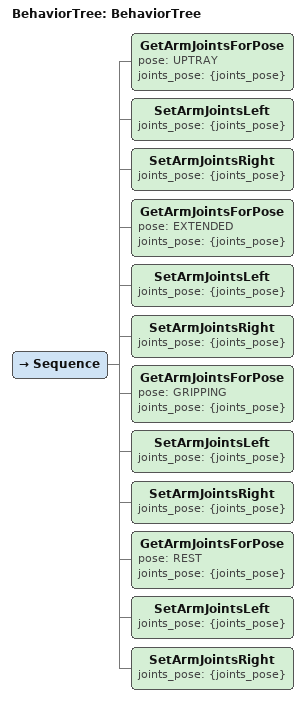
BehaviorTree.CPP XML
<root main_tree_to_execute="BehaviorTree">

    <BehaviorTree ID="BehaviorTree">
        <Sequence>
            <GetArmJointsForPose pose="UPTRAY" joints_pose="{joints_pose}" />
            <SetArmJointsLeft joints_pose="{joints_pose}" />
            <SetArmJointsRight joints_pose="{joints_pose}" />
            <GetArmJointsForPose pose="EXTENDED" joints_pose="{joints_pose}" />
            <SetArmJointsLeft joints_pose="{joints_pose}" />
            <SetArmJointsRight joints_pose="{joints_pose}" />
            <GetArmJointsForPose pose="GRIPPING" joints_pose="{joints_pose}" />
            <SetArmJointsLeft joints_pose="{joints_pose}" />
            <SetArmJointsRight joints_pose="{joints_pose}" />
            <GetArmJointsForPose pose="REST" joints_pose="{joints_pose}" />
            <SetArmJointsLeft joints_pose="{joints_pose}" />
            <SetArmJointsRight joints_pose="{joints_pose}" />
        </Sequence>
    </BehaviorTree>

</root>
